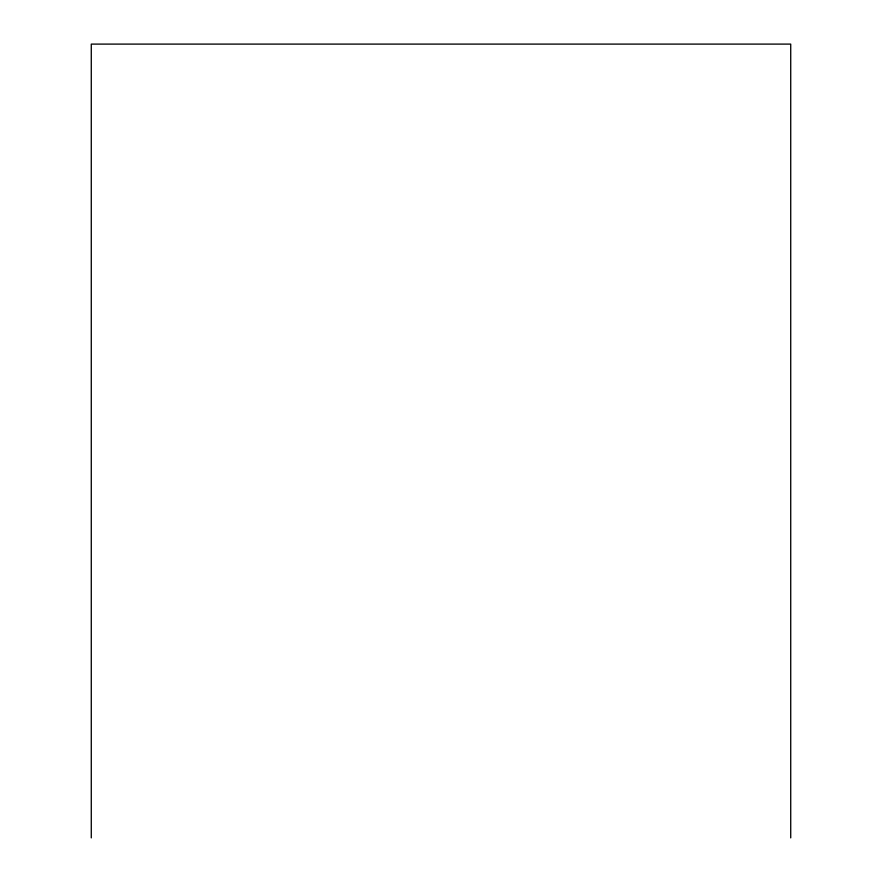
<?xml version="1.0" encoding="UTF-8"?>
<svg xmlns="http://www.w3.org/2000/svg" width="882" height="882" viewBox="0 0 882 882"><rect width="100%" height="100%" fill="white"/><g stroke="black" fill="none" stroke-linecap="round" stroke-linejoin="round"><path stroke-width="1.32" d="M790.724 837.9L790.724 44.1L91.276 44.1L91.276 837.9"/></g></svg>
